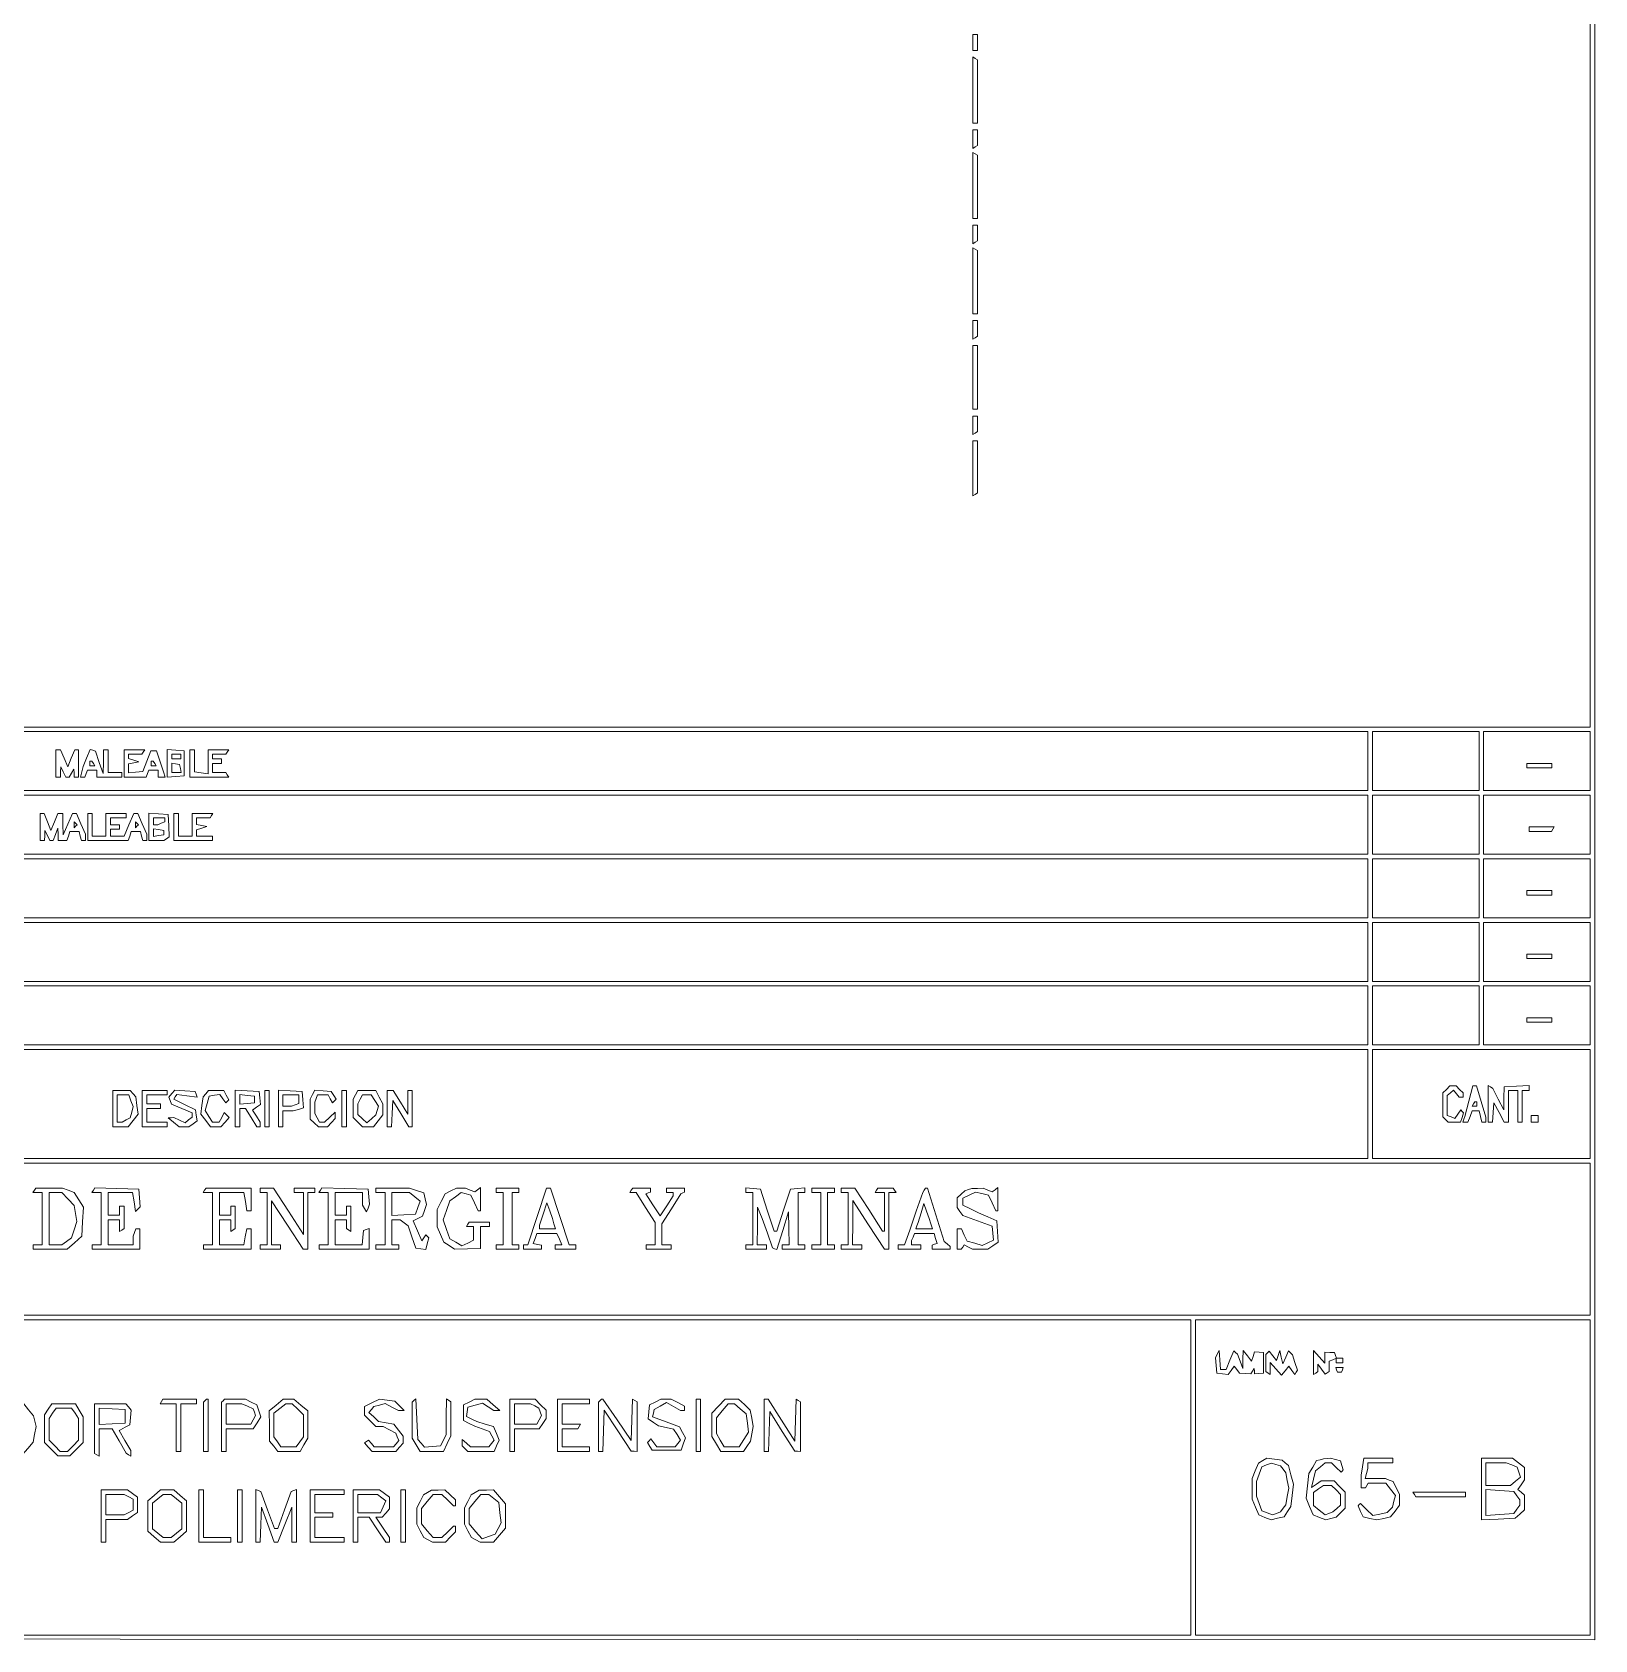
# Paper-space layout 'AN-09-DGE-065-B' of a CAD drawing. Header units: metres, sheet in millimetres. Extents: x 12 to 193, y 4 to 291.
# Drawn here: x 106.5 to 193.2, y 24.7 to 113.8 of the extents above; entities that cross this region are included whole.
import ezdxf

# ---------------------------------------------------------------- set-up
doc = ezdxf.new("R2010")
doc.units = ezdxf.units.M
doc.layers.add('DGE_CONTORNOS', color=7, linetype='Continuous', lineweight=0)
doc.layers.add('DGE_DATOS', color=7, linetype='Continuous', lineweight=0)

# ---------------------------------------------------------------- blocks, each defined once
blk = doc.blocks.new('LP_REF_DGE_MT_065_B')
at = {"layer": 'DGE_CONTORNOS'}
for points in [[(29.546, 269.596), (29.486, 269.438), (29.518, 147.084), (29.55, 24.729), (111.378, 24.698), (193.206, 24.666), (193.206, 147.21), (193.206, 269.753), (111.406, 269.753), (29.605, 269.753)], [(192.954, 172.399), (192.954, 75.297), (117.958, 75.297), (42.963, 75.296), (42.963, 172.399), (42.963, 269.501), (117.958, 269.501), (192.954, 269.501)], [(158.699, 113.268), (158.699, 112.827), (158.825, 112.827), (158.951, 112.827), (158.951, 113.268), (158.951, 113.709), (158.825, 113.709), (158.699, 113.709)], [(158.699, 110.63), (158.699, 108.797), (158.825, 108.797), (158.951, 108.797), (158.951, 110.553), (158.951, 112.308), (158.825, 112.386), (158.699, 112.464)], [(158.699, 107.908), (158.699, 107.397), (158.825, 107.474), (158.951, 107.552), (158.951, 107.986), (158.951, 108.419), (158.825, 108.419), (158.699, 108.419)], [(158.699, 105.341), (158.699, 103.507), (158.825, 103.507), (158.951, 103.507), (158.951, 105.263), (158.951, 107.019), (158.825, 107.097), (158.699, 107.174)], [(158.699, 102.618), (158.699, 102.107), (158.825, 102.185), (158.951, 102.263), (158.951, 102.696), (158.951, 103.129), (158.825, 103.129), (158.699, 103.129)], [(158.699, 100.051), (158.699, 98.218), (158.825, 98.218), (158.951, 98.218), (158.951, 99.973), (158.951, 101.729), (158.825, 101.807), (158.699, 101.885)], [(158.699, 97.329), (158.699, 96.817), (158.825, 96.895), (158.951, 96.973), (158.951, 97.406), (158.951, 97.84), (158.825, 97.84), (158.699, 97.84)], [(158.699, 94.691), (158.699, 92.928), (158.825, 92.928), (158.951, 92.928), (158.951, 94.691), (158.951, 96.454), (158.825, 96.454), (158.699, 96.454)], [(158.699, 92.039), (158.699, 91.528), (158.825, 91.605), (158.951, 91.683), (158.951, 92.117), (158.951, 92.55), (158.825, 92.55), (158.699, 92.55)], [(158.699, 89.646), (158.699, 88.127), (158.825, 88.205), (158.951, 88.283), (158.951, 89.724), (158.951, 91.165), (158.825, 91.165), (158.699, 91.165)], [(180.612, 73.407), (180.612, 71.769), (121.233, 71.769), (61.853, 71.769), (61.853, 73.407), (61.853, 75.044), (121.233, 75.044), (180.612, 75.044)], [(186.783, 73.407), (186.783, 71.769), (183.824, 71.769), (180.864, 71.769), (180.864, 73.407), (180.864, 75.044), (183.824, 75.044), (186.783, 75.044)], [(192.954, 73.407), (192.954, 71.769), (189.995, 71.769), (187.035, 71.769), (187.035, 73.407), (187.035, 75.044), (189.995, 75.044), (192.954, 75.044)], [(107.82, 73.281), (107.82, 72.525), (107.946, 72.525), (108.072, 72.525), (108.081, 72.808), (108.089, 73.092), (108.226, 72.808), (108.363, 72.525), (108.463, 72.525), (108.564, 72.525), (108.692, 72.745), (108.82, 72.966), (108.824, 72.745), (108.828, 72.525), (108.954, 72.525), (109.08, 72.525), (109.08, 73.281), (109.08, 74.036), (108.971, 74.036), (108.862, 74.036), (108.673, 73.564), (108.483, 73.092), (108.276, 73.564), (108.069, 74.036), (107.945, 74.036), (107.82, 74.036)], [(109.522, 73.58), (109.324, 73.106), (109.251, 72.816), (109.178, 72.525), (109.305, 72.525), (109.431, 72.525), (109.503, 72.714), (109.576, 72.903), (109.832, 72.903), (110.087, 72.903), (110.087, 72.714), (110.087, 72.525), (110.78, 72.525), (111.473, 72.525), (111.473, 72.651), (111.473, 72.777), (111.095, 72.777), (110.717, 72.777), (110.717, 73.407), (110.717, 74.036), (110.591, 74.036), (110.465, 74.036), (110.455, 73.375), (110.446, 72.714), (110.227, 73.336), (110.008, 73.958), (109.864, 74.006), (109.72, 74.054)], [(111.599, 73.281), (111.599, 72.525), (112.215, 72.525), (112.831, 72.525), (112.904, 72.714), (112.976, 72.903), (113.232, 72.903), (113.488, 72.903), (113.488, 72.714), (113.488, 72.525), (113.685, 72.525), (113.882, 72.525), (113.793, 72.808), (113.704, 73.092), (113.551, 73.533), (113.399, 73.973), (113.239, 73.973), (113.08, 73.973), (112.859, 73.407), (112.638, 72.84), (112.244, 72.8), (111.85, 72.761), (111.85, 73.012), (111.85, 73.263), (112.134, 73.319), (112.417, 73.375), (112.134, 73.468), (111.85, 73.562), (111.85, 73.673), (111.85, 73.784), (112.221, 73.784), (112.591, 73.784), (112.669, 73.91), (112.747, 74.036), (112.173, 74.036), (111.599, 74.036)], [(113.991, 73.281), (113.991, 72.51), (114.464, 72.549), (114.936, 72.588), (114.936, 73.281), (114.936, 73.973), (114.464, 74.012), (113.991, 74.052)], [(115.251, 73.281), (115.251, 72.525), (116.329, 72.525), (117.407, 72.525), (117.329, 72.651), (117.251, 72.777), (116.881, 72.777), (116.51, 72.777), (116.51, 73.029), (116.51, 73.281), (116.762, 73.281), (117.014, 73.281), (117.014, 73.407), (117.014, 73.533), (116.762, 73.533), (116.51, 73.533), (116.51, 73.658), (116.51, 73.784), (116.881, 73.784), (117.251, 73.784), (117.329, 73.91), (117.407, 74.036), (116.832, 74.036), (116.258, 74.036), (116.258, 73.365), (116.258, 72.695), (115.88, 72.75), (115.503, 72.805), (115.503, 73.421), (115.503, 74.036), (115.377, 74.036), (115.251, 74.036)], [(109.898, 73.281), (109.976, 73.155), (109.843, 73.155), (109.71, 73.155), (109.71, 73.281), (109.71, 73.407), (109.765, 73.407), (109.821, 73.407)], [(113.299, 73.281), (113.377, 73.155), (113.243, 73.155), (113.11, 73.155), (113.11, 73.281), (113.11, 73.407), (113.165, 73.407), (113.221, 73.407)], [(114.747, 73.658), (114.747, 73.533), (114.495, 73.533), (114.243, 73.533), (114.243, 73.658), (114.243, 73.784), (114.495, 73.784), (114.747, 73.784)], [(114.723, 72.996), (114.766, 72.777), (114.504, 72.777), (114.243, 72.777), (114.243, 73.038), (114.243, 73.299), (114.462, 73.257), (114.681, 73.215)], [(189.428, 73.155), (189.428, 73.029), (190.121, 73.029), (190.813, 73.029), (190.813, 73.155), (190.813, 73.281), (190.121, 73.281), (189.428, 73.281)], [(180.612, 69.88), (180.612, 68.243), (121.233, 68.243), (61.853, 68.243), (61.853, 69.88), (61.853, 71.517), (121.233, 71.517), (180.612, 71.517)], [(186.783, 69.88), (186.783, 68.243), (183.824, 68.243), (180.864, 68.243), (180.864, 69.88), (180.864, 71.517), (183.824, 71.517), (186.783, 71.517)], [(192.954, 69.88), (192.954, 68.243), (189.995, 68.243), (187.035, 68.243), (187.035, 69.88), (187.035, 71.517), (189.995, 71.517), (192.954, 71.517)], [(106.939, 69.754), (106.939, 68.999), (107.065, 68.999), (107.191, 68.999), (107.199, 69.282), (107.208, 69.565), (107.344, 69.282), (107.481, 68.999), (107.577, 68.999), (107.674, 68.999), (107.8, 69.345), (107.927, 69.691), (107.936, 69.345), (107.946, 68.999), (108.19, 68.999), (108.433, 68.999), (108.513, 69.25), (108.593, 69.502), (108.848, 69.502), (109.103, 69.502), (109.169, 69.25), (109.235, 68.999), (109.346, 68.999), (109.458, 68.999), (109.458, 69.177), (109.458, 69.356), (109.21, 69.933), (108.963, 70.51), (108.848, 70.51), (108.733, 70.51), (108.476, 69.912), (108.219, 69.313), (108.208, 69.912), (108.198, 70.51), (108.066, 70.51), (107.934, 70.51), (107.737, 70.039), (107.54, 69.567), (107.352, 70.039), (107.164, 70.51), (107.051, 70.51), (106.939, 70.51)], [(109.584, 69.754), (109.584, 68.999), (110.709, 68.999), (111.833, 68.999), (111.913, 69.25), (111.993, 69.502), (112.249, 69.502), (112.504, 69.502), (112.57, 69.25), (112.635, 68.999), (112.747, 68.999), (112.858, 68.999), (112.858, 69.177), (112.858, 69.356), (112.611, 69.933), (112.363, 70.51), (112.25, 70.51), (112.136, 70.51), (111.874, 69.88), (111.613, 69.25), (111.228, 69.25), (110.843, 69.25), (110.843, 69.439), (110.843, 69.628), (111.095, 69.628), (111.347, 69.628), (111.347, 69.754), (111.347, 69.88), (111.095, 69.88), (110.843, 69.88), (110.843, 70.069), (110.843, 70.258), (111.284, 70.258), (111.725, 70.258), (111.725, 70.384), (111.725, 70.51), (111.158, 70.51), (110.591, 70.51), (110.591, 69.88), (110.591, 69.25), (110.213, 69.25), (109.835, 69.25), (109.835, 69.88), (109.835, 70.51), (109.71, 70.51), (109.584, 70.51)], [(112.984, 69.761), (112.984, 68.999), (113.393, 69.001), (113.803, 69.002), (113.957, 69.101), (114.111, 69.199), (114.083, 69.823), (114.054, 70.447), (113.519, 70.486), (112.984, 70.524)], [(114.369, 69.754), (114.369, 68.999), (115.44, 68.999), (116.51, 68.999), (116.51, 69.125), (116.51, 69.25), (116.069, 69.25), (115.629, 69.25), (115.629, 69.425), (115.629, 69.599), (115.912, 69.693), (116.195, 69.786), (115.912, 69.842), (115.629, 69.898), (115.629, 70.078), (115.629, 70.258), (115.999, 70.258), (116.369, 70.258), (116.447, 70.384), (116.525, 70.51), (115.951, 70.51), (115.377, 70.51), (115.377, 69.88), (115.377, 69.25), (114.999, 69.25), (114.621, 69.25), (114.621, 69.88), (114.621, 70.51), (114.495, 70.51), (114.369, 70.51)], [(108.912, 69.796), (108.828, 69.712), (108.828, 69.88), (108.828, 70.048), (108.912, 69.964), (108.996, 69.88)], [(112.312, 69.796), (112.228, 69.712), (112.228, 69.88), (112.228, 70.048), (112.312, 69.964), (112.396, 69.88)], [(113.865, 70.146), (113.865, 70.033), (113.666, 69.957), (113.467, 69.88), (113.351, 69.88), (113.236, 69.88), (113.236, 70.069), (113.236, 70.258), (113.551, 70.258), (113.865, 70.258)], [(113.803, 69.439), (113.803, 69.313), (113.519, 69.273), (113.236, 69.233), (113.236, 69.439), (113.236, 69.646), (113.519, 69.606), (113.803, 69.565)], [(189.554, 69.628), (189.554, 69.502), (190.176, 69.502), (190.799, 69.502), (190.876, 69.628), (190.954, 69.754), (190.254, 69.754), (189.554, 69.754)], [(180.612, 66.354), (180.612, 64.716), (121.233, 64.716), (61.853, 64.716), (61.853, 66.354), (61.853, 67.991), (121.233, 67.991), (180.612, 67.991)], [(186.783, 66.354), (186.783, 64.716), (183.824, 64.716), (180.864, 64.716), (180.864, 66.354), (180.864, 67.991), (183.824, 67.991), (186.783, 67.991)], [(192.954, 66.354), (192.954, 64.716), (189.995, 64.716), (187.035, 64.716), (187.035, 66.354), (187.035, 67.991), (189.995, 67.991), (192.954, 67.991)], [(189.428, 66.102), (189.428, 65.976), (190.121, 65.976), (190.813, 65.976), (190.813, 66.102), (190.813, 66.228), (190.121, 66.228), (189.428, 66.228)], [(180.612, 62.827), (180.612, 61.19), (121.233, 61.19), (61.853, 61.19), (61.853, 62.827), (61.853, 64.465), (121.233, 64.465), (180.612, 64.465)], [(186.783, 62.827), (186.783, 61.19), (183.824, 61.19), (180.864, 61.19), (180.864, 62.827), (180.864, 64.465), (183.824, 64.465), (186.783, 64.465)], [(192.954, 62.827), (192.954, 61.19), (189.995, 61.19), (187.035, 61.19), (187.035, 62.827), (187.035, 64.465), (189.995, 64.465), (192.954, 64.465)], [(189.428, 62.575), (189.428, 62.45), (190.121, 62.45), (190.813, 62.45), (190.813, 62.575), (190.813, 62.701), (190.121, 62.701), (189.428, 62.701)], [(180.612, 59.301), (180.612, 57.664), (121.233, 57.664), (61.853, 57.664), (61.853, 59.301), (61.853, 60.938), (121.233, 60.938), (180.612, 60.938)], [(186.783, 59.301), (186.783, 57.664), (183.824, 57.664), (180.864, 57.664), (180.864, 59.301), (180.864, 60.938), (183.824, 60.938), (186.783, 60.938)], [(192.954, 59.301), (192.954, 57.664), (189.995, 57.664), (187.035, 57.664), (187.035, 59.301), (187.035, 60.938), (189.995, 60.938), (192.954, 60.938)], [(189.428, 59.049), (189.428, 58.923), (190.121, 58.923), (190.813, 58.923), (190.813, 59.049), (190.813, 59.175), (190.121, 59.175), (189.428, 59.175)], [(180.612, 54.389), (180.612, 51.366), (121.233, 51.366), (61.853, 51.366), (61.853, 54.389), (61.853, 57.412), (121.233, 57.412), (180.612, 57.412)], [(192.954, 54.389), (192.954, 51.366), (186.909, 51.366), (180.864, 51.366), (180.864, 54.389), (180.864, 57.412), (186.909, 57.412), (192.954, 57.412)], [(184.966, 55.199), (184.768, 55.001), (184.768, 54.342), (184.768, 53.684), (184.92, 53.533), (185.071, 53.382), (185.415, 53.382), (185.759, 53.382), (185.842, 53.643), (185.925, 53.904), (185.849, 53.98), (185.773, 54.056), (185.604, 53.824), (185.435, 53.593), (185.227, 53.672), (185.02, 53.751), (185.02, 54.307), (185.02, 54.862), (185.192, 55.005), (185.365, 55.148), (185.523, 54.957), (185.681, 54.767), (185.791, 54.767), (185.902, 54.767), (185.902, 54.884), (185.902, 55.001), (185.704, 55.199), (185.506, 55.397), (185.335, 55.397), (185.164, 55.397)], [(186.216, 54.547), (185.989, 53.696), (185.932, 53.539), (185.875, 53.382), (186.017, 53.382), (186.16, 53.382), (186.28, 53.696), (186.399, 54.011), (186.589, 54.011), (186.779, 54.011), (186.858, 53.696), (186.937, 53.382), (187.049, 53.382), (187.161, 53.382), (187.161, 53.519), (187.161, 53.657), (186.897, 54.527), (186.633, 55.397), (186.538, 55.397), (186.443, 55.397)], [(187.287, 54.397), (187.287, 53.382), (187.406, 53.382), (187.525, 53.382), (187.563, 53.917), (187.602, 54.452), (187.888, 53.917), (188.174, 53.382), (188.297, 53.382), (188.421, 53.382), (188.421, 54.263), (188.421, 55.145), (188.672, 55.145), (188.924, 55.145), (188.924, 54.263), (188.924, 53.382), (189.05, 53.382), (189.176, 53.382), (189.176, 54.263), (189.176, 55.145), (189.365, 55.145), (189.554, 55.145), (189.554, 55.278), (189.554, 55.411), (188.861, 55.373), (188.169, 55.335), (188.163, 54.705), (188.157, 54.074), (187.85, 54.664), (187.543, 55.253), (187.415, 55.332), (187.287, 55.412)], [(110.969, 54.137), (110.969, 53.13), (111.401, 53.13), (111.832, 53.13), (112.105, 53.476), (112.378, 53.822), (112.315, 54.3), (112.251, 54.777), (112.098, 54.961), (111.946, 55.145), (111.457, 55.145), (110.969, 55.145)], [(111.98, 54.569), (112.103, 54.246), (112.025, 53.936), (111.947, 53.627), (111.718, 53.504), (111.489, 53.382), (111.355, 53.382), (111.221, 53.382), (111.221, 54.137), (111.221, 54.893), (111.539, 54.893), (111.857, 54.893)], [(112.606, 54.137), (112.606, 53.13), (113.299, 53.13), (113.991, 53.13), (113.991, 53.256), (113.991, 53.382), (113.425, 53.382), (112.858, 53.382), (112.858, 53.759), (112.858, 54.137), (113.236, 54.137), (113.614, 54.137), (113.614, 54.263), (113.614, 54.389), (113.236, 54.389), (112.858, 54.389), (112.858, 54.641), (112.858, 54.893), (113.425, 54.893), (113.991, 54.893), (113.991, 55.019), (113.991, 55.145), (113.299, 55.145), (112.606, 55.145)], [(114.25, 54.964), (114.089, 54.77), (114.164, 54.576), (114.238, 54.382), (114.807, 54.138), (115.377, 53.894), (115.377, 53.779), (115.377, 53.664), (115.184, 53.504), (114.991, 53.345), (114.674, 53.489), (114.357, 53.633), (114.206, 53.629), (114.054, 53.625), (114.352, 53.377), (114.649, 53.13), (114.926, 53.13), (115.203, 53.13), (115.428, 53.294), (115.653, 53.459), (115.609, 53.766), (115.566, 54.074), (114.963, 54.362), (114.36, 54.65), (114.444, 54.786), (114.528, 54.923), (115.089, 54.846), (115.649, 54.769), (115.597, 54.925), (115.546, 55.082), (114.978, 55.119), (114.41, 55.157)], [(116.136, 54.961), (115.984, 54.777), (115.92, 54.3), (115.856, 53.822), (116.129, 53.476), (116.403, 53.13), (116.689, 53.13), (116.975, 53.13), (117.206, 53.385), (117.436, 53.639), (117.3, 53.776), (117.163, 53.912), (117.021, 53.647), (116.879, 53.382), (116.698, 53.382), (116.516, 53.382), (116.307, 53.7), (116.098, 54.019), (116.214, 54.425), (116.33, 54.83), (116.619, 54.871), (116.908, 54.913), (117.077, 54.683), (117.245, 54.452), (117.329, 54.536), (117.412, 54.619), (117.272, 54.882), (117.131, 55.145), (116.71, 55.145), (116.289, 55.145)], [(117.77, 54.144), (117.77, 53.13), (117.895, 53.13), (118.021, 53.13), (118.021, 53.633), (118.021, 54.137), (118.181, 54.137), (118.34, 54.137), (118.651, 53.633), (118.962, 53.13), (119.059, 53.13), (119.155, 53.13), (119.155, 53.26), (119.155, 53.39), (118.941, 53.716), (118.728, 54.042), (118.951, 54.205), (119.174, 54.368), (119.133, 54.725), (119.092, 55.082), (118.431, 55.12), (117.77, 55.158)], [(118.84, 54.641), (118.84, 54.452), (118.431, 54.413), (118.021, 54.373), (118.021, 54.641), (118.021, 54.909), (118.431, 54.869), (118.84, 54.83)], [(119.407, 54.137), (119.407, 53.13), (119.533, 53.13), (119.659, 53.13), (119.659, 54.137), (119.659, 55.145), (119.533, 55.145), (119.407, 55.145)], [(120.162, 54.144), (120.162, 53.13), (120.288, 53.13), (120.414, 53.13), (120.414, 53.57), (120.414, 54.011), (120.698, 54.013), (120.981, 54.015), (121.271, 54.092), (121.561, 54.17), (121.523, 54.626), (121.485, 55.082), (120.824, 55.12), (120.162, 55.158)], [(121.296, 54.654), (121.296, 54.416), (121.097, 54.34), (120.897, 54.263), (120.656, 54.263), (120.414, 54.263), (120.414, 54.578), (120.414, 54.893), (120.855, 54.893), (121.296, 54.893)], [(122.06, 54.908), (121.925, 54.658), (121.925, 54.102), (121.925, 53.547), (122.156, 53.338), (122.386, 53.13), (122.64, 53.13), (122.894, 53.13), (123.102, 53.36), (123.311, 53.59), (123.311, 53.76), (123.311, 53.929), (123.019, 53.655), (122.728, 53.382), (122.583, 53.382), (122.438, 53.382), (122.308, 53.625), (122.177, 53.869), (122.177, 54.182), (122.177, 54.494), (122.254, 54.694), (122.33, 54.893), (122.625, 54.893), (122.92, 54.893), (123.043, 54.674), (123.166, 54.454), (123.265, 54.554), (123.365, 54.653), (123.231, 54.867), (123.096, 55.082), (122.645, 55.12), (122.194, 55.159)], [(123.689, 54.137), (123.689, 53.13), (123.815, 53.13), (123.94, 53.13), (123.94, 54.137), (123.94, 55.145), (123.815, 55.145), (123.689, 55.145)], [(124.449, 54.901), (124.318, 54.658), (124.318, 54.145), (124.318, 53.633), (124.57, 53.382), (124.822, 53.13), (125.128, 53.13), (125.433, 53.13), (125.694, 53.462), (125.955, 53.793), (125.955, 54.097), (125.955, 54.402), (125.763, 54.773), (125.571, 55.145), (125.075, 55.145), (124.579, 55.145)], [(125.522, 54.584), (125.725, 54.275), (125.648, 54.034), (125.571, 53.793), (125.323, 53.568), (125.074, 53.343), (124.822, 53.57), (124.57, 53.798), (124.57, 54.102), (124.57, 54.406), (124.701, 54.649), (124.831, 54.893), (125.075, 54.893), (125.32, 54.893)], [(126.207, 54.137), (126.207, 53.13), (126.327, 53.13), (126.447, 53.13), (126.484, 53.854), (126.522, 54.578), (126.961, 53.854), (127.4, 53.13), (127.496, 53.13), (127.593, 53.13), (127.593, 54.137), (127.593, 55.145), (127.467, 55.145), (127.341, 55.145), (127.341, 54.484), (127.341, 53.823), (126.934, 54.484), (126.528, 55.145), (126.368, 55.145), (126.207, 55.145)], [(186.657, 54.389), (186.657, 54.263), (186.524, 54.263), (186.391, 54.263), (186.469, 54.389), (186.546, 54.515), (186.602, 54.515), (186.657, 54.515)], [(189.68, 53.57), (189.68, 53.382), (189.869, 53.382), (190.058, 53.382), (190.058, 53.57), (190.058, 53.759), (189.869, 53.759), (189.68, 53.759)], [(192.954, 46.895), (192.954, 42.676), (117.958, 42.676), (42.963, 42.676), (42.963, 46.895), (42.963, 51.115), (117.958, 51.115), (192.954, 51.115)], [(106.624, 49.603), (106.546, 49.477), (106.806, 49.477), (107.065, 49.477), (107.065, 48.029), (107.065, 46.581), (106.813, 46.581), (106.561, 46.581), (106.561, 46.455), (106.561, 46.329), (107.504, 46.329), (108.446, 46.329), (108.85, 46.69), (109.255, 47.051), (109.3, 47.855), (109.345, 48.659), (109.087, 49.071), (108.828, 49.484), (108.505, 49.606), (108.182, 49.729), (107.442, 49.729), (106.702, 49.729)], [(108.494, 49.119), (108.837, 48.761), (108.91, 48.314), (108.982, 47.867), (108.833, 47.413), (108.683, 46.959), (108.412, 46.77), (108.142, 46.581), (107.792, 46.581), (107.443, 46.581), (107.443, 48.029), (107.443, 49.477), (107.797, 49.477), (108.151, 49.477)], [(109.901, 49.608), (109.821, 49.477), (110.08, 49.477), (110.339, 49.477), (110.339, 48.029), (110.339, 46.581), (110.087, 46.581), (109.835, 46.581), (109.835, 46.455), (109.835, 46.329), (111.158, 46.329), (112.48, 46.329), (112.48, 46.895), (112.48, 47.462), (112.368, 47.462), (112.255, 47.462), (112.179, 47.263), (112.102, 47.064), (112.102, 46.822), (112.102, 46.581), (111.41, 46.581), (110.717, 46.581), (110.717, 47.273), (110.717, 47.966), (111.032, 47.966), (111.347, 47.966), (111.347, 47.644), (111.347, 47.321), (111.473, 47.399), (111.599, 47.477), (111.599, 48.099), (111.599, 48.722), (111.473, 48.722), (111.347, 48.722), (111.347, 48.47), (111.347, 48.218), (111.032, 48.218), (110.717, 48.218), (110.717, 48.848), (110.717, 49.477), (111.394, 49.477), (112.07, 49.477), (112.154, 48.953), (112.238, 48.429), (112.368, 48.559), (112.497, 48.688), (112.457, 49.177), (112.417, 49.666), (111.199, 49.702), (109.982, 49.738)], [(116.069, 49.603), (115.992, 49.477), (116.251, 49.477), (116.51, 49.477), (116.51, 48.029), (116.51, 46.581), (116.258, 46.581), (116.006, 46.581), (116.006, 46.455), (116.006, 46.329), (117.329, 46.329), (118.651, 46.329), (118.651, 46.895), (118.651, 47.462), (118.531, 47.462), (118.411, 47.462), (118.328, 47.021), (118.245, 46.581), (117.567, 46.581), (116.888, 46.581), (116.888, 47.273), (116.888, 47.966), (117.203, 47.966), (117.518, 47.966), (117.518, 47.644), (117.518, 47.321), (117.644, 47.399), (117.77, 47.477), (117.77, 48.099), (117.77, 48.722), (117.644, 48.722), (117.518, 48.722), (117.518, 48.47), (117.518, 48.218), (117.203, 48.218), (116.888, 48.218), (116.888, 48.848), (116.888, 49.477), (117.57, 49.477), (118.251, 49.477), (118.336, 48.974), (118.421, 48.47), (118.536, 48.47), (118.651, 48.47), (118.651, 49.099), (118.651, 49.729), (117.399, 49.729), (116.147, 49.729)], [(119.155, 49.603), (119.155, 49.477), (119.344, 49.477), (119.533, 49.477), (119.533, 48.029), (119.533, 46.581), (119.344, 46.581), (119.155, 46.581), (119.155, 46.455), (119.155, 46.329), (119.722, 46.329), (120.288, 46.329), (120.288, 46.455), (120.288, 46.581), (120.036, 46.581), (119.785, 46.581), (119.785, 47.802), (119.785, 49.023), (120.661, 47.676), (121.538, 46.329), (121.669, 46.329), (121.8, 46.329), (121.8, 47.903), (121.8, 49.477), (121.988, 49.477), (122.177, 49.477), (122.177, 49.603), (122.177, 49.729), (121.611, 49.729), (121.044, 49.729), (121.044, 49.603), (121.044, 49.477), (121.296, 49.477), (121.548, 49.477), (121.548, 48.314), (121.548, 47.151), (120.718, 48.44), (119.888, 49.729), (119.521, 49.729), (119.155, 49.729)], [(122.495, 49.608), (122.414, 49.477), (122.674, 49.477), (122.933, 49.477), (122.933, 48.029), (122.933, 46.581), (122.681, 46.581), (122.429, 46.581), (122.429, 46.455), (122.429, 46.329), (123.815, 46.329), (125.2, 46.329), (125.2, 46.906), (125.2, 47.483), (125.042, 47.431), (124.885, 47.38), (124.846, 46.98), (124.806, 46.581), (124.058, 46.581), (123.311, 46.581), (123.311, 47.273), (123.311, 47.966), (123.626, 47.966), (123.94, 47.966), (123.94, 47.722), (123.94, 47.477), (124.066, 47.399), (124.192, 47.321), (124.192, 48.022), (124.192, 48.722), (124.066, 48.722), (123.94, 48.722), (123.94, 48.47), (123.94, 48.218), (123.626, 48.218), (123.311, 48.218), (123.311, 48.848), (123.311, 49.477), (124.066, 49.477), (124.822, 49.477), (124.824, 49.131), (124.826, 48.785), (124.943, 48.599), (125.06, 48.414), (125.139, 48.619), (125.218, 48.824), (125.177, 49.245), (125.137, 49.666), (123.856, 49.702), (122.575, 49.738)], [(125.578, 49.603), (125.578, 49.477), (125.83, 49.477), (126.081, 49.477), (126.081, 48.029), (126.081, 46.581), (125.83, 46.581), (125.578, 46.581), (125.578, 46.455), (125.578, 46.329), (126.207, 46.329), (126.837, 46.329), (126.837, 46.455), (126.837, 46.581), (126.648, 46.581), (126.459, 46.581), (126.459, 47.273), (126.459, 47.966), (126.687, 47.966), (126.915, 47.966), (127.142, 47.8), (127.37, 47.633), (127.576, 47.012), (127.782, 46.392), (128.06, 46.352), (128.339, 46.312), (128.422, 46.641), (128.504, 46.97), (128.42, 47.055), (128.335, 47.14), (128.228, 46.968), (128.122, 46.796), (127.881, 47.349), (127.639, 47.903), (127.897, 48.032), (128.155, 48.16), (128.27, 48.486), (128.384, 48.812), (128.304, 49.132), (128.224, 49.452), (127.827, 49.591), (127.429, 49.729), (126.503, 49.729), (125.578, 49.729)], [(127.734, 49.239), (128.028, 49), (127.903, 48.64), (127.777, 48.281), (127.118, 48.243), (126.459, 48.205), (126.459, 48.841), (126.459, 49.477), (126.949, 49.477), (127.439, 49.477)], [(129.734, 49.568), (129.419, 49.411), (129.199, 48.972), (128.978, 48.533), (128.978, 48.056), (128.978, 47.58), (129.156, 47.153), (129.335, 46.726), (129.633, 46.531), (129.931, 46.335), (130.651, 46.354), (131.371, 46.373), (131.371, 46.981), (131.371, 47.588), (131.623, 47.588), (131.875, 47.588), (131.875, 47.714), (131.875, 47.84), (131.315, 47.84), (130.756, 47.84), (130.678, 47.714), (130.6, 47.588), (130.797, 47.588), (130.993, 47.588), (130.993, 47.208), (130.993, 46.827), (130.666, 46.678), (130.34, 46.529), (130.005, 46.716), (129.671, 46.903), (129.486, 47.435), (129.301, 47.966), (129.486, 48.49), (129.671, 49.014), (129.985, 49.244), (130.3, 49.474), (130.575, 49.4), (130.85, 49.326), (131.053, 48.898), (131.257, 48.47), (131.314, 48.47), (131.371, 48.47), (131.371, 49.115), (131.371, 49.76), (131.213, 49.634), (131.056, 49.508), (130.804, 49.61), (130.552, 49.711), (130.3, 49.718), (130.048, 49.725)], [(132.252, 49.603), (132.252, 49.477), (132.441, 49.477), (132.63, 49.477), (132.63, 48.029), (132.63, 46.581), (132.441, 46.581), (132.252, 46.581), (132.252, 46.455), (132.252, 46.329), (132.882, 46.329), (133.512, 46.329), (133.512, 46.455), (133.512, 46.581), (133.323, 46.581), (133.134, 46.581), (133.134, 48.029), (133.134, 49.477), (133.323, 49.477), (133.512, 49.477), (133.512, 49.603), (133.512, 49.729), (132.882, 49.729), (132.252, 49.729)], [(134.519, 48.155), (133.995, 46.581), (133.879, 46.581), (133.764, 46.581), (133.764, 46.455), (133.764, 46.329), (134.267, 46.329), (134.771, 46.329), (134.771, 46.446), (134.771, 46.563), (134.535, 46.603), (134.299, 46.644), (134.405, 46.927), (134.511, 47.21), (135.062, 47.21), (135.612, 47.21), (135.756, 46.895), (135.899, 46.581), (135.713, 46.581), (135.527, 46.581), (135.527, 46.455), (135.527, 46.329), (136.093, 46.329), (136.66, 46.329), (136.66, 46.455), (136.66, 46.581), (136.482, 46.581), (136.303, 46.581), (135.779, 48.155), (135.254, 49.729), (135.149, 49.729), (135.044, 49.729)], [(139.746, 49.603), (139.668, 49.477), (139.841, 49.477), (140.014, 49.477), (140.541, 48.651), (141.068, 47.824), (141.068, 47.202), (141.068, 46.581), (140.816, 46.581), (140.564, 46.581), (140.564, 46.455), (140.564, 46.329), (141.257, 46.329), (141.95, 46.329), (141.95, 46.455), (141.95, 46.581), (141.698, 46.581), (141.446, 46.581), (141.446, 47.165), (141.446, 47.75), (141.969, 48.582), (142.492, 49.414), (142.598, 49.456), (142.705, 49.498), (142.705, 49.614), (142.705, 49.729), (142.201, 49.729), (141.698, 49.729), (141.698, 49.603), (141.698, 49.477), (141.887, 49.477), (142.076, 49.477), (142.075, 49.383), (142.074, 49.288), (141.707, 48.734), (141.339, 48.179), (140.948, 48.796), (140.557, 49.412), (140.687, 49.455), (140.816, 49.498), (140.816, 49.614), (140.816, 49.729), (140.32, 49.729), (139.824, 49.729)], [(146.106, 49.611), (146.106, 49.477), (146.294, 49.477), (146.483, 49.477), (146.483, 48.029), (146.483, 46.581), (146.294, 46.581), (146.106, 46.581), (146.106, 46.455), (146.106, 46.329), (146.672, 46.329), (147.239, 46.329), (147.239, 46.455), (147.239, 46.581), (146.987, 46.581), (146.735, 46.581), (146.743, 47.62), (146.751, 48.659), (146.882, 48.344), (147.014, 48.029), (147.293, 47.218), (147.572, 46.407), (147.698, 46.364), (147.825, 46.322), (148.148, 47.365), (148.471, 48.407), (148.484, 47.494), (148.498, 46.581), (148.309, 46.581), (148.121, 46.581), (148.121, 46.455), (148.121, 46.329), (148.75, 46.329), (149.38, 46.329), (149.38, 46.455), (149.38, 46.581), (149.191, 46.581), (149.002, 46.581), (149.002, 48.029), (149.002, 49.477), (149.191, 49.477), (149.38, 49.477), (149.38, 49.611), (149.38, 49.745), (148.978, 49.706), (148.576, 49.666), (148.196, 48.501), (147.816, 47.336), (147.743, 47.336), (147.67, 47.336), (147.29, 48.501), (146.909, 49.666), (146.507, 49.706), (146.106, 49.745)], [(149.758, 49.603), (149.758, 49.477), (150.01, 49.477), (150.261, 49.477), (150.261, 48.029), (150.261, 46.581), (150.01, 46.581), (149.758, 46.581), (149.758, 46.455), (149.758, 46.329), (150.387, 46.329), (151.017, 46.329), (151.017, 46.455), (151.017, 46.581), (150.828, 46.581), (150.639, 46.581), (150.639, 48.029), (150.639, 49.477), (150.828, 49.477), (151.017, 49.477), (151.017, 49.603), (151.017, 49.729), (150.387, 49.729), (149.758, 49.729)], [(151.395, 49.603), (151.395, 49.477), (151.584, 49.477), (151.773, 49.477), (151.773, 48.029), (151.773, 46.581), (151.584, 46.581), (151.395, 46.581), (151.395, 46.455), (151.395, 46.329), (151.962, 46.329), (152.528, 46.329), (152.528, 46.455), (152.528, 46.581), (152.276, 46.581), (152.025, 46.581), (152.027, 47.809), (152.03, 49.036), (152.911, 47.683), (153.792, 46.329), (153.916, 46.329), (154.04, 46.329), (154.04, 47.903), (154.04, 49.477), (154.236, 49.477), (154.432, 49.477), (154.354, 49.603), (154.277, 49.729), (153.851, 49.729), (153.425, 49.729), (153.347, 49.603), (153.269, 49.477), (153.528, 49.477), (153.788, 49.477), (153.788, 48.407), (153.788, 47.336), (153.737, 47.336), (153.686, 47.336), (152.919, 48.533), (152.152, 49.729), (151.773, 49.729), (151.395, 49.729)], [(155.99, 49.601), (155.911, 49.473), (155.554, 48.436), (155.196, 47.399), (155.046, 46.99), (154.897, 46.581), (154.72, 46.581), (154.543, 46.581), (154.543, 46.455), (154.543, 46.329), (155.173, 46.329), (155.803, 46.329), (155.803, 46.455), (155.803, 46.581), (155.551, 46.581), (155.299, 46.581), (155.299, 46.696), (155.299, 46.812), (155.375, 47.011), (155.452, 47.21), (155.997, 47.21), (156.541, 47.21), (156.63, 46.932), (156.718, 46.655), (156.575, 46.607), (156.432, 46.56), (156.432, 46.444), (156.432, 46.329), (156.936, 46.329), (157.44, 46.329), (157.44, 46.409), (157.44, 46.49), (157.271, 46.63), (157.102, 46.769), (156.636, 48.249), (156.17, 49.729), (156.12, 49.729), (156.069, 49.729)], [(158.447, 49.64), (158.259, 49.57), (158.038, 49.378), (157.818, 49.186), (157.818, 48.915), (157.818, 48.644), (157.977, 48.426), (158.137, 48.207), (158.953, 47.913), (159.77, 47.618), (159.809, 47.226), (159.849, 46.834), (159.528, 46.688), (159.208, 46.543), (158.796, 46.661), (158.384, 46.779), (158.22, 47.12), (158.056, 47.462), (157.937, 47.462), (157.818, 47.462), (157.818, 46.895), (157.818, 46.329), (157.936, 46.329), (158.055, 46.329), (158.133, 46.455), (158.211, 46.581), (158.447, 46.455), (158.683, 46.329), (159.104, 46.329), (159.525, 46.329), (159.811, 46.529), (160.097, 46.73), (160.06, 47.316), (160.022, 47.903), (159.518, 48.129), (159.014, 48.355), (158.573, 48.57), (158.133, 48.785), (158.133, 48.972), (158.133, 49.159), (158.483, 49.327), (158.834, 49.495), (159.197, 49.416), (159.559, 49.336), (159.765, 48.903), (159.97, 48.47), (160.028, 48.47), (160.085, 48.47), (160.085, 49.115), (160.085, 49.76), (159.927, 49.634), (159.77, 49.508), (159.518, 49.61), (159.266, 49.711), (158.951, 49.71), (158.636, 49.709)], [(135.454, 47.746), (135.544, 47.462), (135.094, 47.462), (134.645, 47.462), (134.645, 47.566), (134.645, 47.669), (134.855, 48.284), (135.064, 48.9), (135.215, 48.464), (135.365, 48.029)], [(156.36, 47.746), (156.449, 47.462), (155.987, 47.462), (155.524, 47.462), (155.591, 47.638), (155.659, 47.814), (155.818, 48.346), (155.978, 48.878), (156.124, 48.453), (156.27, 48.029)], [(170.789, 33.671), (170.789, 24.918), (120.162, 24.918), (69.535, 24.918), (69.535, 33.671), (69.535, 42.424), (120.162, 42.424), (170.789, 42.424)], [(192.954, 33.671), (192.954, 24.918), (181.998, 24.918), (171.041, 24.918), (171.041, 33.671), (171.041, 42.424), (181.998, 42.424), (192.954, 42.424)], [(172.256, 40.516), (172.157, 40.307), (172.197, 39.886), (172.238, 39.465), (172.545, 39.421), (172.853, 39.378), (173.025, 39.61), (173.198, 39.843), (173.347, 39.654), (173.497, 39.465), (173.812, 39.447), (174.127, 39.429), (174.219, 39.573), (174.312, 39.717), (174.314, 39.567), (174.316, 39.417), (174.567, 39.436), (174.819, 39.455), (174.819, 40.032), (174.819, 40.608), (174.573, 40.626), (174.327, 40.645), (174.243, 40.38), (174.159, 40.116), (173.925, 40.42), (173.691, 40.724), (173.679, 40.22), (173.667, 39.717), (173.519, 40.117), (173.371, 40.517), (173.276, 40.61), (173.182, 40.704), (172.961, 40.18), (172.741, 39.656), (172.591, 39.655), (172.441, 39.654), (172.398, 40.189), (172.355, 40.724)], [(175.038, 40.586), (174.945, 40.493), (174.945, 40.018), (174.945, 39.543), (175.071, 39.465), (175.197, 39.387), (175.197, 39.716), (175.197, 40.046), (175.512, 39.692), (175.827, 39.339), (176.024, 39.591), (176.22, 39.843), (176.389, 39.615), (176.558, 39.387), (176.632, 39.506), (176.705, 39.625), (176.564, 40.049), (176.422, 40.472), (176.319, 40.586), (176.217, 40.7), (176.053, 40.341), (175.89, 39.982), (175.809, 40.353), (175.728, 40.724), (175.638, 40.444), (175.547, 40.164), (175.339, 40.421), (175.13, 40.678)], [(177.594, 40.056), (177.59, 39.387), (177.716, 39.465), (177.842, 39.543), (177.842, 39.752), (177.842, 39.962), (178.039, 39.68), (178.237, 39.398), (178.354, 39.47), (178.472, 39.543), (178.472, 39.837), (178.472, 40.13), (178.671, 40.207), (178.87, 40.284), (178.818, 40.441), (178.765, 40.598), (178.493, 40.613), (178.22, 40.627), (178.22, 40.322), (178.22, 40.017), (177.909, 40.371), (177.598, 40.724)], [(178.849, 40.157), (178.849, 40.032), (179.038, 40.032), (179.227, 40.032), (179.227, 40.157), (179.227, 40.283), (179.038, 40.283), (178.849, 40.283)], [(178.873, 39.644), (178.919, 39.509), (179.038, 39.509), (179.158, 39.509), (179.203, 39.644), (179.248, 39.78), (179.038, 39.78), (178.828, 39.78)], [(104.573, 36.348), (104.609, 34.931), (105.287, 34.937), (105.964, 34.943), (106.257, 35.284), (106.55, 35.624), (106.632, 36.064), (106.715, 36.503), (106.641, 36.799), (106.567, 37.094), (106.303, 37.429), (106.039, 37.765), (105.288, 37.765), (104.538, 37.765)], [(107.394, 37.454), (107.191, 37.144), (107.191, 36.374), (107.191, 35.604), (107.559, 35.236), (107.927, 34.868), (108.261, 34.868), (108.595, 34.868), (108.964, 35.236), (109.332, 35.604), (109.332, 36.319), (109.332, 37.033), (109.116, 37.399), (108.9, 37.765), (108.249, 37.765), (107.598, 37.765)], [(108.884, 37.233), (109.08, 36.953), (109.08, 36.345), (109.08, 35.738), (108.771, 35.429), (108.462, 35.12), (108.261, 35.12), (108.061, 35.12), (107.752, 35.429), (107.443, 35.738), (107.443, 36.345), (107.443, 36.953), (107.639, 37.233), (107.835, 37.513), (108.261, 37.513), (108.688, 37.513)], [(109.961, 36.387), (109.961, 35.009), (110.087, 34.931), (110.213, 34.853), (110.213, 35.616), (110.213, 36.379), (110.579, 36.379), (110.945, 36.379), (111.33, 35.697), (111.715, 35.015), (111.846, 34.934), (111.976, 34.853), (111.976, 35.007), (111.976, 35.161), (111.65, 35.717), (111.325, 36.273), (111.367, 36.295), (111.41, 36.316), (111.662, 36.455), (111.913, 36.593), (111.954, 36.998), (111.994, 37.403), (111.844, 37.584), (111.694, 37.765), (110.828, 37.765), (109.961, 37.765)], [(111.662, 37.072), (111.662, 36.694), (110.937, 36.656), (110.213, 36.618), (110.213, 37.072), (110.213, 37.525), (110.937, 37.487), (111.662, 37.45)], [(113.677, 37.89), (113.599, 37.765), (114.047, 37.765), (114.495, 37.765), (114.495, 36.442), (114.495, 35.12), (114.621, 35.12), (114.747, 35.12), (114.747, 36.442), (114.747, 37.765), (115.188, 37.765), (115.629, 37.765), (115.629, 37.89), (115.629, 38.016), (114.691, 38.016), (113.754, 38.016)], [(116.09, 37.932), (116.006, 37.848), (116.006, 36.484), (116.006, 35.12), (116.132, 35.12), (116.258, 35.12), (116.258, 36.568), (116.258, 38.016), (116.216, 38.016), (116.174, 38.016)], [(117.098, 37.932), (117.014, 37.848), (117.014, 36.484), (117.014, 35.12), (117.14, 35.12), (117.266, 35.12), (117.266, 35.749), (117.266, 36.379), (118.019, 36.379), (118.771, 36.379), (118.984, 36.704), (119.197, 37.028), (119.079, 37.362), (118.962, 37.696), (118.649, 37.854), (118.336, 38.013), (117.759, 38.015), (117.182, 38.016)], [(118.449, 37.622), (118.763, 37.479), (118.833, 37.298), (118.902, 37.117), (118.772, 36.874), (118.642, 36.631), (117.954, 36.631), (117.266, 36.631), (117.266, 37.198), (117.266, 37.765), (117.701, 37.765), (118.136, 37.765)], [(120.046, 37.69), (119.659, 37.364), (119.663, 36.525), (119.667, 35.686), (119.903, 35.403), (120.14, 35.12), (120.754, 35.12), (121.367, 35.12), (121.583, 35.485), (121.8, 35.851), (121.8, 36.608), (121.8, 37.364), (121.412, 37.69), (121.025, 38.016), (120.729, 38.016), (120.434, 38.016)], [(121.239, 37.455), (121.548, 37.146), (121.548, 36.539), (121.548, 35.931), (121.352, 35.651), (121.156, 35.372), (120.729, 35.372), (120.303, 35.372), (120.107, 35.651), (119.91, 35.931), (119.91, 36.587), (119.91, 37.242), (120.242, 37.503), (120.574, 37.765), (120.752, 37.765), (120.929, 37.765)], [(125.357, 37.815), (124.948, 37.607), (124.948, 37.365), (124.948, 37.123), (125.257, 36.814), (125.566, 36.505), (125.767, 36.505), (125.968, 36.505), (126.324, 36.321), (126.681, 36.137), (126.761, 35.927), (126.841, 35.717), (126.698, 35.545), (126.554, 35.372), (126.018, 35.372), (125.483, 35.372), (125.327, 35.559), (125.171, 35.747), (125.051, 35.673), (124.932, 35.598), (125.148, 35.359), (125.365, 35.12), (126.018, 35.12), (126.672, 35.12), (126.881, 35.35), (127.089, 35.58), (127.089, 35.774), (127.089, 35.967), (126.832, 36.294), (126.574, 36.622), (126.15, 36.701), (125.725, 36.781), (125.456, 37.032), (125.187, 37.282), (125.325, 37.448), (125.462, 37.614), (125.773, 37.692), (126.084, 37.77), (126.454, 37.578), (126.825, 37.387), (126.985, 37.387), (127.145, 37.387), (126.889, 37.643), (126.633, 37.899), (126.2, 37.961), (125.767, 38.023)], [(127.687, 37.944), (127.593, 37.848), (127.593, 36.85), (127.593, 35.851), (127.809, 35.485), (128.025, 35.12), (128.676, 35.12), (129.327, 35.12), (129.53, 35.548), (129.734, 35.976), (129.734, 36.926), (129.734, 37.876), (129.608, 37.953), (129.482, 38.031), (129.48, 37.048), (129.478, 36.064), (129.32, 35.749), (129.161, 35.435), (128.712, 35.397), (128.264, 35.359), (128.087, 35.572), (127.909, 35.786), (127.845, 36.913), (127.782, 38.039)], [(130.741, 37.853), (130.426, 37.694), (130.426, 37.262), (130.426, 36.83), (130.741, 36.675), (131.056, 36.521), (131.47, 36.37), (131.884, 36.219), (132.014, 35.976), (132.144, 35.733), (131.994, 35.552), (131.844, 35.372), (131.334, 35.372), (130.824, 35.372), (130.594, 35.58), (130.363, 35.788), (130.363, 35.605), (130.363, 35.422), (130.514, 35.271), (130.666, 35.12), (131.399, 35.12), (132.132, 35.12), (132.273, 35.429), (132.414, 35.738), (132.257, 36.116), (132.1, 36.494), (131.641, 36.634), (131.182, 36.775), (130.893, 36.916), (130.604, 37.057), (130.641, 37.312), (130.678, 37.567), (131.083, 37.683), (131.489, 37.799), (131.803, 37.593), (132.118, 37.387), (132.279, 37.391), (132.441, 37.395), (132.088, 37.706), (131.735, 38.016), (131.395, 38.015), (131.056, 38.013)], [(133.008, 36.568), (133.008, 35.12), (133.134, 35.12), (133.26, 35.12), (133.26, 35.749), (133.26, 36.379), (133.945, 36.379), (134.631, 36.379), (134.827, 36.659), (135.023, 36.939), (135.023, 37.169), (135.023, 37.398), (134.714, 37.707), (134.405, 38.016), (133.706, 38.016), (133.008, 38.016)], [(134.387, 37.642), (134.616, 37.52), (134.693, 37.318), (134.77, 37.117), (134.64, 36.874), (134.51, 36.631), (133.885, 36.631), (133.26, 36.631), (133.26, 37.198), (133.26, 37.765), (133.709, 37.765), (134.158, 37.765)], [(135.653, 36.568), (135.653, 35.12), (136.534, 35.12), (137.416, 35.12), (137.416, 35.246), (137.416, 35.372), (136.66, 35.372), (135.905, 35.372), (135.905, 35.875), (135.905, 36.379), (136.338, 36.379), (136.771, 36.379), (136.849, 36.505), (136.927, 36.631), (136.416, 36.631), (135.905, 36.631), (135.905, 37.198), (135.905, 37.765), (136.66, 37.765), (137.416, 37.765), (137.416, 37.89), (137.416, 38.016), (136.534, 38.016), (135.653, 38.016)], [(138.004, 37.932), (137.92, 37.848), (137.92, 36.484), (137.92, 35.12), (138.041, 35.12), (138.162, 35.12), (138.198, 36.259), (138.234, 37.398), (138.99, 36.263), (139.746, 35.127), (139.903, 35.124), (140.061, 35.12), (140.061, 36.498), (140.061, 37.876), (139.939, 37.95), (139.818, 38.025), (139.782, 36.872), (139.746, 35.718), (138.951, 36.867), (138.157, 38.016), (138.122, 38.016), (138.087, 38.016)], [(141.068, 37.854), (140.753, 37.696), (140.715, 37.308), (140.677, 36.92), (140.969, 36.729), (141.261, 36.538), (141.672, 36.448), (142.084, 36.357), (142.284, 36.053), (142.483, 35.748), (142.327, 35.56), (142.171, 35.372), (141.665, 35.372), (141.159, 35.372), (140.998, 35.592), (140.837, 35.812), (140.736, 35.712), (140.636, 35.611), (140.771, 35.397), (140.907, 35.183), (141.708, 35.183), (142.51, 35.183), (142.631, 35.526), (142.751, 35.869), (142.587, 36.175), (142.423, 36.482), (141.675, 36.755), (140.927, 37.028), (140.967, 37.234), (141.007, 37.441), (141.354, 37.634), (141.701, 37.827), (142.087, 37.607), (142.474, 37.387), (142.589, 37.387), (142.705, 37.387), (142.705, 37.509), (142.705, 37.632), (142.334, 37.824), (141.962, 38.016), (141.672, 38.015), (141.383, 38.013)], [(143.335, 36.568), (143.335, 35.12), (143.461, 35.12), (143.587, 35.12), (143.587, 36.568), (143.587, 38.016), (143.461, 38.016), (143.335, 38.016)], [(144.582, 37.625), (144.216, 37.234), (144.217, 36.586), (144.217, 35.938), (144.467, 35.529), (144.717, 35.12), (145.341, 35.12), (145.965, 35.12), (146.161, 35.399), (146.356, 35.678), (146.434, 36.091), (146.511, 36.505), (146.426, 36.96), (146.341, 37.414), (146.016, 37.715), (145.691, 38.016), (145.319, 38.016), (144.947, 38.016)], [(145.791, 37.481), (146.121, 37.197), (146.183, 36.694), (146.245, 36.19), (145.988, 35.781), (145.731, 35.372), (145.316, 35.372), (144.9, 35.372), (144.684, 35.737), (144.468, 36.103), (144.468, 36.546), (144.468, 36.99), (144.794, 37.377), (145.12, 37.765), (145.291, 37.765), (145.462, 37.765)], [(147.113, 36.568), (147.113, 35.12), (147.234, 35.12), (147.355, 35.12), (147.391, 36.221), (147.428, 37.323), (148.121, 36.228), (148.813, 35.132), (148.971, 35.126), (149.128, 35.12), (149.128, 36.498), (149.128, 37.876), (149.007, 37.95), (148.886, 38.025), (148.849, 36.856), (148.813, 35.686), (148.073, 36.851), (147.332, 38.016), (147.223, 38.016), (147.113, 38.016)], [(174.776, 34.606), (174.544, 34.464), (174.367, 34.04), (174.19, 33.616), (174.19, 33.042), (174.19, 32.467), (174.372, 32.029), (174.555, 31.592), (174.898, 31.461), (175.241, 31.331), (175.601, 31.41), (175.961, 31.489), (176.15, 31.777), (176.339, 32.065), (176.411, 32.679), (176.484, 33.294), (176.343, 33.814), (176.203, 34.335), (176.026, 34.481), (175.849, 34.628), (175.429, 34.687), (175.008, 34.747)], [(175.912, 34.125), (176.061, 33.923), (176.141, 33.499), (176.222, 33.075), (176.143, 32.617), (176.064, 32.16), (175.914, 31.963), (175.764, 31.767), (175.542, 31.683), (175.321, 31.6), (175.023, 31.714), (174.724, 31.827), (174.583, 32.233), (174.442, 32.638), (174.442, 33.042), (174.442, 33.445), (174.583, 33.851), (174.725, 34.258), (174.993, 34.365), (175.26, 34.472), (175.511, 34.4), (175.763, 34.327)], [(177.961, 34.66), (177.765, 34.607), (177.555, 34.251), (177.344, 33.895), (177.264, 33.214), (177.184, 32.533), (177.381, 32.063), (177.578, 31.592), (177.925, 31.46), (178.273, 31.327), (178.564, 31.401), (178.856, 31.474), (179.104, 31.722), (179.353, 31.971), (179.353, 32.418), (179.353, 32.864), (179.044, 33.173), (178.735, 33.482), (178.379, 33.482), (178.024, 33.482), (177.758, 33.296), (177.492, 33.11), (177.598, 33.579), (177.703, 34.049), (177.975, 34.27), (178.248, 34.49), (178.422, 34.49), (178.597, 34.49), (178.86, 34.228), (179.122, 33.965), (179.186, 34.029), (179.25, 34.093), (179.171, 34.341), (179.093, 34.589), (178.814, 34.664), (178.534, 34.738), (178.346, 34.726), (178.157, 34.713)], [(180.315, 34.27), (180.237, 33.797), (180.236, 33.451), (180.235, 33.105), (180.353, 33.105), (180.472, 33.105), (180.549, 33.231), (180.627, 33.356), (181.114, 33.356), (181.602, 33.356), (181.87, 33.016), (182.138, 32.675), (182.06, 32.354), (181.981, 32.034), (181.83, 31.879), (181.68, 31.725), (181.28, 31.645), (180.881, 31.565), (180.544, 31.902), (180.208, 32.238), (180.138, 32.168), (180.068, 32.098), (180.206, 31.794), (180.344, 31.491), (180.73, 31.406), (181.116, 31.321), (181.492, 31.404), (181.869, 31.487), (182.122, 31.809), (182.376, 32.131), (182.376, 32.435), (182.376, 32.739), (182.191, 33.096), (182.007, 33.452), (181.803, 33.53), (181.599, 33.608), (181.028, 33.608), (180.457, 33.608), (180.533, 33.892), (180.609, 34.175), (180.611, 34.333), (180.612, 34.49), (181.305, 34.49), (181.998, 34.49), (181.998, 34.616), (181.998, 34.742), (181.196, 34.742), (180.394, 34.742)], [(186.909, 33.028), (186.909, 31.314), (187.843, 31.361), (188.776, 31.408), (189.039, 31.646), (189.302, 31.884), (189.302, 32.29), (189.302, 32.696), (189.116, 32.851), (188.929, 33.006), (189.116, 33.272), (189.302, 33.538), (189.302, 33.879), (189.302, 34.22), (188.97, 34.481), (188.638, 34.742), (187.774, 34.742), (186.909, 34.742)], [(188.591, 34.371), (188.903, 34.253), (188.993, 33.97), (189.082, 33.687), (188.8, 33.459), (188.519, 33.231), (187.84, 33.231), (187.161, 33.231), (187.161, 33.86), (187.161, 34.49), (187.72, 34.49), (188.278, 34.49)], [(118.903, 31.541), (118.903, 30.082), (119.024, 30.082), (119.144, 30.082), (119.181, 31.058), (119.218, 32.034), (119.577, 31.058), (119.936, 30.082), (120.039, 30.082), (120.141, 30.082), (120.522, 31.058), (120.902, 32.034), (120.91, 31.058), (120.918, 30.082), (121.044, 30.082), (121.17, 30.082), (121.17, 31.541), (121.17, 33), (121.025, 32.951), (120.879, 32.903), (120.504, 31.87), (120.13, 30.838), (120.036, 30.838), (119.943, 30.838), (119.568, 31.87), (119.193, 32.903), (119.048, 32.951), (118.903, 33)], [(178.849, 32.979), (179.101, 32.727), (179.101, 32.431), (179.101, 32.136), (178.881, 31.947), (178.66, 31.758), (178.448, 31.682), (178.236, 31.607), (177.913, 31.861), (177.59, 32.115), (177.59, 32.477), (177.59, 32.838), (177.87, 33.034), (178.15, 33.231), (178.374, 33.231), (178.597, 33.231)], [(188.878, 32.662), (189.05, 32.427), (189.05, 32.286), (189.05, 32.145), (188.878, 31.91), (188.706, 31.675), (187.934, 31.619), (187.161, 31.563), (187.161, 32.286), (187.161, 33.009), (187.934, 32.953), (188.706, 32.897)], [(110.339, 31.53), (110.339, 30.082), (110.465, 30.082), (110.591, 30.082), (110.591, 30.712), (110.591, 31.341), (111.193, 31.341), (111.794, 31.341), (112.074, 31.537), (112.354, 31.733), (112.354, 32.16), (112.354, 32.587), (112.074, 32.783), (111.794, 32.979), (111.067, 32.979), (110.339, 32.979)], [(111.859, 32.596), (112.102, 32.466), (112.102, 32.16), (112.102, 31.854), (111.859, 31.724), (111.615, 31.593), (111.103, 31.593), (110.591, 31.593), (110.591, 32.16), (110.591, 32.727), (111.103, 32.727), (111.615, 32.727)], [(113.274, 32.675), (112.921, 32.371), (112.921, 31.53), (112.921, 30.69), (113.274, 30.386), (113.628, 30.082), (113.991, 30.082), (114.355, 30.082), (114.709, 30.386), (115.062, 30.69), (115.062, 31.53), (115.062, 32.371), (114.709, 32.675), (114.355, 32.979), (113.991, 32.979), (113.628, 32.979)], [(114.513, 32.486), (114.81, 32.245), (114.81, 31.53), (114.81, 30.815), (114.513, 30.575), (114.215, 30.334), (113.991, 30.334), (113.767, 30.334), (113.47, 30.575), (113.173, 30.815), (113.173, 31.53), (113.173, 32.245), (113.47, 32.486), (113.767, 32.727), (113.991, 32.727), (114.215, 32.727)], [(115.755, 31.53), (115.755, 30.082), (116.636, 30.082), (117.518, 30.082), (117.518, 30.208), (117.518, 30.334), (116.762, 30.334), (116.006, 30.334), (116.006, 31.656), (116.006, 32.979), (115.88, 32.979), (115.755, 32.979)], [(117.895, 31.53), (117.895, 30.082), (118.021, 30.082), (118.147, 30.082), (118.147, 31.53), (118.147, 32.979), (118.021, 32.979), (117.895, 32.979)], [(121.925, 31.53), (121.925, 30.082), (122.87, 30.082), (123.815, 30.082), (123.815, 30.208), (123.815, 30.334), (122.996, 30.334), (122.177, 30.334), (122.177, 30.901), (122.177, 31.467), (122.681, 31.467), (123.185, 31.467), (123.185, 31.593), (123.185, 31.719), (122.681, 31.719), (122.177, 31.719), (122.177, 32.223), (122.177, 32.727), (122.996, 32.727), (123.815, 32.727), (123.815, 32.853), (123.815, 32.979), (122.87, 32.979), (121.925, 32.979)], [(124.318, 31.53), (124.318, 30.082), (124.444, 30.082), (124.57, 30.082), (124.57, 30.775), (124.57, 31.467), (124.884, 31.467), (125.197, 31.467), (125.657, 30.775), (126.117, 30.082), (126.225, 30.082), (126.333, 30.082), (126.333, 30.217), (126.333, 30.351), (125.949, 30.909), (125.566, 31.467), (125.741, 31.467), (125.916, 31.467), (126.125, 31.698), (126.333, 31.928), (126.333, 32.257), (126.333, 32.587), (126.053, 32.783), (125.774, 32.979), (125.046, 32.979), (124.318, 32.979)], [(125.895, 32.552), (126.134, 32.377), (125.985, 32.048), (125.835, 31.719), (125.203, 31.719), (124.57, 31.719), (124.57, 32.223), (124.57, 32.727), (125.113, 32.727), (125.655, 32.727)], [(126.963, 31.53), (126.963, 30.082), (127.089, 30.082), (127.215, 30.082), (127.215, 31.53), (127.215, 32.979), (127.089, 32.979), (126.963, 32.979)], [(128.443, 32.843), (128.222, 32.714), (128.033, 32.349), (127.845, 31.984), (127.845, 31.53), (127.845, 31.077), (128.035, 30.709), (128.225, 30.341), (128.467, 30.212), (128.71, 30.082), (129.074, 30.082), (129.438, 30.082), (129.712, 30.373), (129.985, 30.665), (129.985, 30.814), (129.985, 30.964), (129.928, 30.964), (129.871, 30.964), (129.556, 30.649), (129.241, 30.334), (128.995, 30.334), (128.749, 30.334), (128.422, 30.721), (128.096, 31.109), (128.096, 31.53), (128.096, 31.952), (128.422, 32.339), (128.749, 32.727), (128.995, 32.727), (129.241, 32.727), (129.556, 32.412), (129.871, 32.097), (129.928, 32.097), (129.985, 32.097), (129.985, 32.264), (129.985, 32.431), (129.694, 32.705), (129.403, 32.979), (129.033, 32.975), (128.663, 32.971)], [(131.087, 32.843), (130.867, 32.714), (130.678, 32.349), (130.489, 31.984), (130.489, 31.53), (130.489, 31.077), (130.679, 30.709), (130.87, 30.341), (131.112, 30.212), (131.354, 30.082), (131.729, 30.082), (132.104, 30.082), (132.43, 30.469), (132.756, 30.857), (132.756, 31.53), (132.756, 32.204), (132.43, 32.591), (132.104, 32.979), (131.706, 32.975), (131.308, 32.971)], [(132.125, 32.501), (132.403, 32.276), (132.459, 31.714), (132.515, 31.152), (132.349, 30.84), (132.184, 30.527), (131.828, 30.402), (131.471, 30.276), (131.106, 30.685), (130.741, 31.093), (130.741, 31.523), (130.741, 31.952), (131.067, 32.339), (131.393, 32.727), (131.62, 32.727), (131.847, 32.727)], [(183.194, 32.727), (183.272, 32.601), (184.65, 32.601), (186.028, 32.601), (186.028, 32.727), (186.028, 32.853), (184.572, 32.853), (183.116, 32.853)]]:
    blk.add_lwpolyline(points, close=True, dxfattribs=at)

psp = doc.layouts.new('AN-09-DGE-065-B')

# ---------------------------------------------------------------- block references
at = {"layer": 'DGE_DATOS'}
psp.add_blockref('LP_REF_DGE_MT_065_B', (0, 0), dxfattribs=at)

doc.saveas('drawing.dxf')
